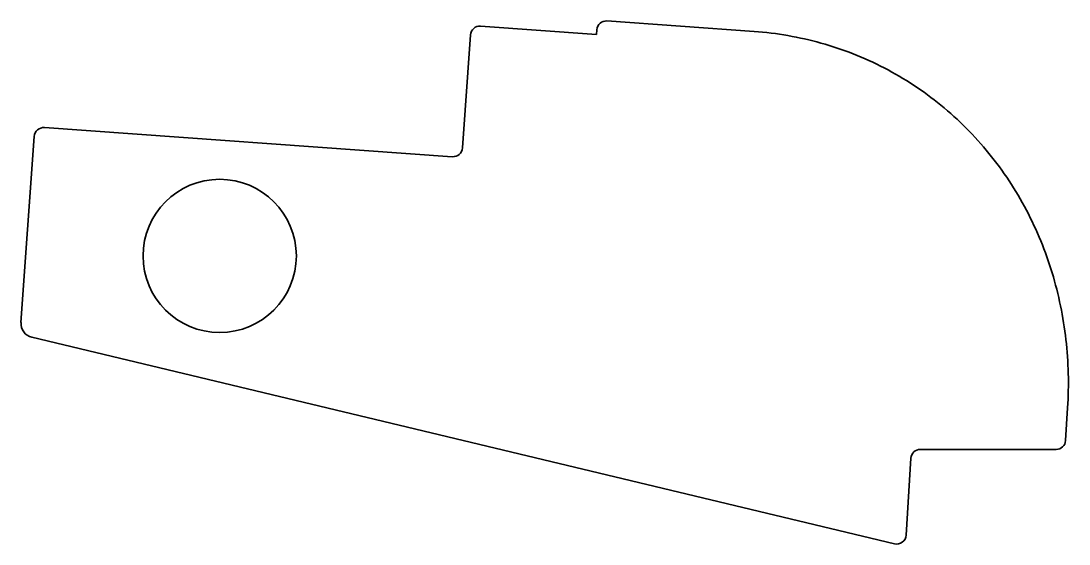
# Model space of a CAD drawing. Header units: millimetres. Extents: x 1371 to 1593, y 575 to 686.
import ezdxf

# ---------------------------------------------------------------- set-up
doc = ezdxf.new("R2010")
doc.units = ezdxf.units.MM
doc.layers.add('1', color=7, linetype='Continuous', true_color=0xffffff)

msp = doc.modelspace()

# ---------------------------------------------------------------- linework, layer by layer
at = {"layer": '1', "color": 252, "linetype": 'Continuous', "lineweight": 35}
for p, q in [((1492.66, 683.1), (1468.07, 684.85)), ((1526.06, 683.72), (1494.87, 685.95)), ((1465.93, 683), (1464.22, 659.01)), ((1492.73, 684.09), (1492.66, 683.1)), ((1462.08, 657.15), (1375.61, 663.33)), ((1373.47, 661.47), (1370.65, 621.97)), ((1372.95, 618.84), (1555.82, 575.03)), ((1592.09, 596.94), (1592.52, 603.9)), ((1561.29, 595.06), (1590.09, 595.06)), ((1558.29, 576.85), (1559.3, 593.18))]:
    msp.add_line(p, q, dxfattribs=at)
msp.add_circle((1412.77, 636.11), 16.25, dxfattribs=at)
for centre, radius, start, end in [((1467.93, 682.86), 2, 85.9172, 175.9172), ((1494.72, 683.95), 2, 85.9172, 175.9172), ((1375.47, 661.33), 2, 85.9172, 175.9172), ((1462.23, 659.15), 2, 265.9172, 355.9172), ((1373.65, 621.75), 3, 175.9172, 256.5295), ((1590.09, 597.06), 2, 270, 356.4543), ((1561.29, 593.06), 2, 90, 176.4543), ((1556.29, 576.98), 2, 256.5295, 356.4543)]:
    msp.add_arc(centre, radius, start, end, dxfattribs=at)
msp.add_open_spline([(1592.52, 603.9), (1592.82, 608.74), (1592.7, 613.56), (1591.61, 623.14), (1590.63, 627.91), (1587.84, 637.09), (1586.03, 641.53), (1581.52, 650.1), (1578.87, 654.13), (1574.34, 659.71), (1572.73, 661.5), (1569.33, 664.92), (1567.52, 666.55), (1561.93, 671.12), (1557.93, 673.75), (1551.53, 677.08), (1549.32, 678.08), (1544.82, 679.86), (1542.54, 680.62), (1535.63, 682.55), (1530.9, 683.37), (1526.06, 683.72)], degree=3, knots=[0, 0, 0, 0, 0.125, 0.125, 0.25, 0.25, 0.375, 0.375, 0.5, 0.5, 0.5625, 0.5625, 0.625, 0.625, 0.75, 0.75, 0.8125, 0.8125, 0.875, 0.875, 1, 1, 1, 1], dxfattribs=at)

doc.saveas('drawing.dxf')
